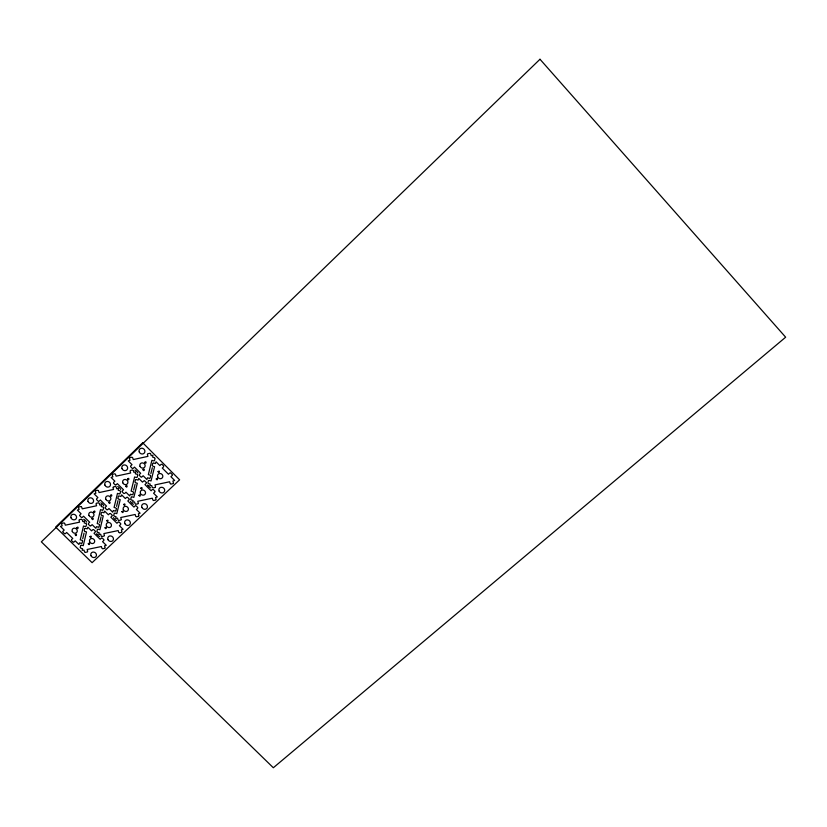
<?xml version="1.0" encoding="UTF-8"?>
<svg xmlns="http://www.w3.org/2000/svg" width="827" height="827" viewBox="0 0 827 827"><rect width="100%" height="100%" fill="white"/><g stroke="black" fill="none" stroke-linecap="round" stroke-linejoin="round"><path stroke-width="1.24" d="M80.198 547.536L80.726 545.334M84.158 530.738L84.685 528.515M82.731 538.759L84.054 533.157M82.069 543.184L82.597 540.972M86.039 526.354L86.566 524.122M96.862 531.627L97.4 529.394M100.915 514.673L101.452 512.43M99.716 522.519L101.07 516.854M99.033 526.985L99.571 524.742M103.096 509.99L103.633 507.737M113.702 515.552L114.24 513.298M117.847 498.454L118.395 496.179M116.597 506.362L117.982 500.645M115.894 510.859L116.442 508.605M120.06 493.719L120.608 491.445M130.707 499.312L131.255 497.048M134.935 482.058L135.504 479.774M133.654 490.039L135.07 484.271M132.93 494.587L133.488 492.313M137.189 477.282L137.747 474.987M147.878 482.916L148.446 480.632M152.209 465.498L152.788 463.192M150.886 473.551L152.333 467.741M150.142 478.14L150.71 475.845M154.484 460.68L155.062 458.365M62.904 531.316L64.186 530.076L60.464 526.427L62.17 525.838L61.591 524.018M79.795 515.025L81.087 513.774L77.356 510.104L79.072 509.504L78.493 507.664M96.583 498.836L97.896 497.565L94.144 493.864L95.88 493.264L95.301 491.403M113.537 482.472L114.87 481.19L111.107 477.458L112.854 476.848L112.286 474.987M130.676 465.942L132.01 464.65L128.247 460.887L130.004 460.277L129.436 458.385M65.343 533.715L66.636 532.474L72.766 538.47L71.473 539.711M82.245 517.444L83.537 516.193L89.688 522.24L88.386 523.481M99.033 501.255L100.346 499.994L106.507 506.093L105.194 507.344M116.007 484.911L117.331 483.64L123.502 489.78L122.179 491.052M133.147 468.402L134.481 467.121L140.673 473.302L139.329 474.584M73.913 542.098L75.205 540.858L78.916 544.497L79.537 542.853L81.397 543.422M90.825 525.889L92.128 524.638L95.849 528.298L96.48 526.644L98.351 527.223M107.644 509.773L108.957 508.512L112.689 512.202L113.33 510.528L115.211 511.107M124.629 493.492L125.962 492.22L129.694 495.931L130.356 494.246L132.248 494.825M141.789 477.045L143.133 475.763L146.875 479.505L147.547 477.799L149.449 478.388M92.882 529.611L91.58 530.851L87.858 527.192L87.228 528.856L85.367 528.277M109.691 513.526L108.378 514.776L104.657 511.096L104.016 512.771L102.134 512.192M126.676 497.275L125.353 498.547L121.621 494.835L120.969 496.52L119.078 495.942M143.836 480.859L142.502 482.141L138.75 478.409L138.088 480.105L136.197 479.526M161.172 464.288L159.818 465.58L156.065 461.807L155.393 463.533L153.481 462.944M95.322 532.009L94.02 533.25L100.139 539.266L101.432 538.026M112.141 515.945L110.828 517.195L116.958 523.253L118.271 522.002M129.126 499.715L127.803 500.976L133.953 507.075L135.277 505.814M146.296 483.319L144.952 484.591L151.114 490.742L152.457 489.47M163.632 466.759L162.278 468.051L168.46 474.243L169.814 472.951M103.871 540.413L102.569 541.654L106.269 545.293L104.553 545.872L105.122 547.681M120.711 524.411L119.398 525.662L123.109 529.321L121.383 529.921L121.941 531.74M137.727 508.243L136.393 509.504L140.114 513.195L138.378 513.794L138.936 515.635M154.907 491.92L153.564 493.192L157.295 496.913L155.538 497.513L156.096 499.374M172.264 475.422L170.91 476.703L174.652 480.456L172.884 481.066L173.432 482.937M129.705 457.713L132.072 457.197M147.63 453.806L150.007 453.289M112.544 474.305L114.891 473.799M130.346 470.46L132.702 469.953M95.56 490.742L97.886 490.246M113.237 486.948L115.573 486.452M152.902 487.94L155.259 487.434M170.786 484.115L173.153 483.609M78.751 507.013L81.056 506.517M96.294 503.271L98.62 502.775M135.721 504.294L138.057 503.798M153.471 500.531L155.827 500.035M61.839 523.367L64.134 522.881M79.258 519.687L81.563 519.201M118.706 520.493L121.021 520.007M136.331 516.792L138.667 516.296M101.855 536.527L104.161 536.051M119.367 532.877L121.683 532.392M85.181 552.405L87.466 551.929M102.558 548.808L104.864 548.332M154.587 457.755L152.675 457.166L152.892 455.295L151.186 455.667L150.628 453.775M153.791 460.928L151.879 460.339L148.333 474.646L150.235 475.236M152.695 466.118L154.597 466.707L151.041 480.963L149.139 480.384M137.272 474.378L135.37 473.788L135.576 471.948L133.881 472.31L133.323 470.439M136.496 477.53L134.594 476.952L131.121 491.114L133.013 491.703M148.353 483.526L150.256 484.115L149.842 485.759L151.734 485.594L152.292 487.454M135.421 482.668L137.313 483.257L133.84 497.389L131.948 496.8M120.122 490.845L118.23 490.256L118.437 488.426L116.752 488.788L116.183 486.927M119.367 493.967L117.475 493.378L114.085 507.427L115.966 508.005M131.183 499.921L133.075 500.5L132.671 502.134L134.543 501.968L135.101 503.819M118.323 499.053L120.215 499.642L116.803 513.639L114.932 513.06M103.158 507.137L101.276 506.558L101.473 504.739L99.798 505.101L99.23 503.25M102.414 510.238L100.532 509.649L97.214 523.574L99.085 524.153M114.178 516.151L116.059 516.73L115.666 518.353L117.527 518.188L118.096 520.018M101.401 515.273L103.272 515.862L99.943 529.735L98.082 529.156M86.091 523.522L84.22 522.943L84.406 521.144L82.752 521.496L82.173 519.676M85.367 526.592L83.496 526.013L80.25 539.804L82.111 540.382M97.348 532.216L99.209 532.795L98.826 534.397L100.677 534.242L101.245 536.061M84.643 531.337L86.504 531.916L83.258 545.665L81.397 545.096M80.674 548.125L82.535 548.704L82.162 550.296L84.003 550.141L84.571 551.94M62.842 532.03L64.62 533.766M71.411 540.413L73.189 542.15M79.723 515.748L81.501 517.495M88.313 524.194L90.091 525.941M93.616 529.549L95.384 531.296M102.166 537.963L103.944 539.711M96.511 499.549L98.299 501.317M105.122 508.067L106.91 509.825M110.436 513.464L112.214 515.221M119.016 521.94L120.783 523.698M113.464 483.195L115.263 484.973M122.107 491.776L123.885 493.554M127.42 497.213L129.208 498.991M136.021 505.762L137.799 507.52M130.594 466.676L132.392 468.475M139.256 475.318L141.045 477.107M144.591 480.797L146.369 482.586M153.202 489.408L154.99 491.186M161.927 464.216L163.715 466.014M170.569 472.889L172.347 474.688M97.162 534.387L96.697 533.673M148.147 485.749L147.682 485.025M86.639 522.147L86.184 521.434A5.582 5.055 37 0 0 83.682 519.325M113.526 517.619L113.981 518.333A5.603 5.107 36.2 0 0 116.483 520.452M103.716 505.752L103.251 505.028A5.613 5.107 37.4 0 0 100.749 502.899M130.521 501.4L130.976 502.123A5.624 5.158 36.6 0 0 133.478 504.253M120.69 489.439L120.235 488.716A5.634 5.158 37.8 0 0 117.723 486.576M137.851 472.972L137.385 472.238A5.665 5.21 38.3 0 0 134.863 470.077M64.744 523.357L65.323 525.176L79.578 522.168L78.999 520.338M87.724 551.289L87.155 549.479L101.39 546.533L101.959 548.342M81.666 506.992L82.245 508.832L96.604 505.773L96.035 503.932M104.419 535.4L103.851 533.58L118.199 530.583L118.757 532.402M98.506 490.721L99.075 492.572L113.537 489.47L112.968 487.62M121.29 519.346L120.721 517.516L135.163 514.477L135.721 516.306M115.511 474.284L116.08 476.156L130.645 473.013L130.077 471.142M138.316 503.136L137.758 501.286L152.313 498.205L152.861 500.056M132.682 457.682L133.25 459.564L147.93 456.38L147.361 454.488M155.528 486.762L154.969 484.901L169.628 481.769L170.176 483.64M150.659 487.899A5.655 5.22 37 0 1 148.167 485.738M99.653 536.485A5.572 5.055 35.9 0 1 97.183 534.376M140.786 488.178C142.223 491.011 142.844 485.821 140.786 488.178M142.978 469.757C144.384 472.599 145.087 467.4 142.978 469.757M158.071 471.669C159.384 474.491 160.314 469.416 158.081 471.597M76.88 527.688C78.379 530.479 78.761 525.424 76.88 527.688M88.293 543.763C89.771 546.554 90.164 541.478 88.293 543.763M93.606 511.603C94.805 514.415 95.922 509.484 93.616 511.531M105.029 527.802C106.311 530.624 107.21 525.579 105.029 527.802M110.498 495.363C111.996 498.205 112.41 493.026 110.498 495.363M121.92 511.686C123.202 514.528 124.122 509.442 121.92 511.686M127.565 478.957C128.867 481.831 129.746 476.683 127.565 478.957M138.998 495.404C140.487 498.267 140.879 493.047 138.998 495.404M144.797 462.376C146.265 465.239 146.761 460.112 144.808 462.303M156.241 478.967C157.74 481.841 158.174 476.579 156.241 478.967M75.226 534.738C76.498 537.571 77.335 532.66 75.247 534.666M89.978 536.651C91.001 539.483 92.386 534.687 89.988 536.589M91.911 518.715C92.975 521.568 94.288 516.73 91.931 518.653M106.745 520.638C107.882 523.501 109.009 518.622 106.755 520.565M108.771 502.537C109.877 505.421 111.087 500.511 108.782 502.465M123.688 504.449C124.877 507.354 125.921 502.34 123.688 504.449M125.787 486.193C126.924 489.119 128.144 484.053 125.787 486.193M142.72 442.765L55.657 527.047L92.097 562.68L179.614 479.805L142.72 442.765M539.99 59.255L41.35 541.84L273.334 767.745L785.65 337.199L539.99 59.255M71.029 517.826A2.977 2.698 37.7 0 0 75.96 518.994A2.977 2.698 37.7 0 0 74.12 514.332A2.977 2.698 37.7 0 0 71.029 517.826M88.024 501.4A2.998 2.719 38.1 0 0 92.975 502.578A2.998 2.719 38.1 0 0 91.146 497.875A2.998 2.719 38.1 0 0 88.024 501.4M104.915 485.077A3.008 2.75 38.6 0 0 109.898 486.255A3.008 2.75 38.6 0 0 108.079 481.51A3.008 2.75 38.6 0 0 104.915 485.077M121.982 468.578A3.019 2.781 39.1 0 0 126.986 469.767A3.019 2.781 39.1 0 0 125.177 464.981A3.019 2.781 39.1 0 0 121.982 468.578M139.225 451.914A3.039 2.812 39.7 0 0 144.26 453.113A3.039 2.812 39.7 0 0 142.451 448.286A3.039 2.812 39.7 0 0 139.225 451.914M91.032 555.754A2.946 2.667 35 0 0 95.963 556.592A2.946 2.667 35 0 0 93.833 552.095A2.946 2.667 35 0 0 91.032 555.754M107.996 539.649A2.967 2.688 35.2 0 0 112.958 540.486A2.967 2.688 35.2 0 0 110.839 535.958A2.967 2.688 35.2 0 0 107.996 539.649M124.867 523.625A2.977 2.719 35.5 0 0 129.86 524.473A2.977 2.719 35.5 0 0 127.74 519.904A2.977 2.719 35.5 0 0 124.867 523.625M141.913 507.458A2.988 2.75 35.8 0 0 146.927 508.295A2.988 2.75 35.8 0 0 144.818 503.684A2.988 2.75 35.8 0 0 141.913 507.458M159.125 491.114A3.008 2.77 36.1 0 0 164.17 491.951A3.008 2.77 36.1 0 0 162.061 487.31A3.008 2.77 36.1 0 0 159.125 491.114M89.667 541.768A2.688 2.429 35.8 0 0 94.144 542.75A2.688 2.429 35.8 0 0 92.417 538.563A2.688 2.429 35.8 0 0 89.667 541.768M72.269 531.441A2.698 2.44 36.9 0 0 76.746 532.423A2.698 2.44 36.9 0 0 74.999 528.226A2.698 2.44 36.9 0 0 72.269 531.441M88.944 515.397A2.708 2.46 37.3 0 0 93.451 516.379A2.708 2.46 37.3 0 0 91.714 512.151A2.708 2.46 37.3 0 0 88.944 515.397M106.414 525.786A2.708 2.46 36 0 0 110.911 526.778A2.708 2.46 36 0 0 109.195 522.561A2.708 2.46 36 0 0 106.414 525.786M123.326 509.649A2.719 2.481 36.4 0 0 127.854 510.641A2.719 2.481 36.4 0 0 126.138 506.393A2.719 2.481 36.4 0 0 123.326 509.649M105.794 499.188A2.729 2.481 37.6 0 0 110.322 500.18A2.729 2.481 37.6 0 0 108.585 495.911A2.729 2.481 37.6 0 0 105.794 499.188M140.414 493.357A2.729 2.512 36.7 0 0 144.963 494.35A2.729 2.512 36.7 0 0 143.257 490.06A2.729 2.512 36.7 0 0 140.414 493.357M122.809 482.813A2.739 2.512 38.1 0 0 127.358 483.816A2.739 2.512 38.1 0 0 125.642 479.515A2.739 2.512 38.1 0 0 122.809 482.813M140.001 466.283A2.75 2.533 38.6 0 0 144.58 467.276A2.75 2.533 38.6 0 0 142.854 462.944A2.75 2.533 38.6 0 0 140.001 466.283M157.678 476.89A2.739 2.533 37.1 0 0 162.247 477.892A2.739 2.533 37.1 0 0 160.552 473.561A2.739 2.533 37.1 0 0 157.678 476.89"/></g></svg>
